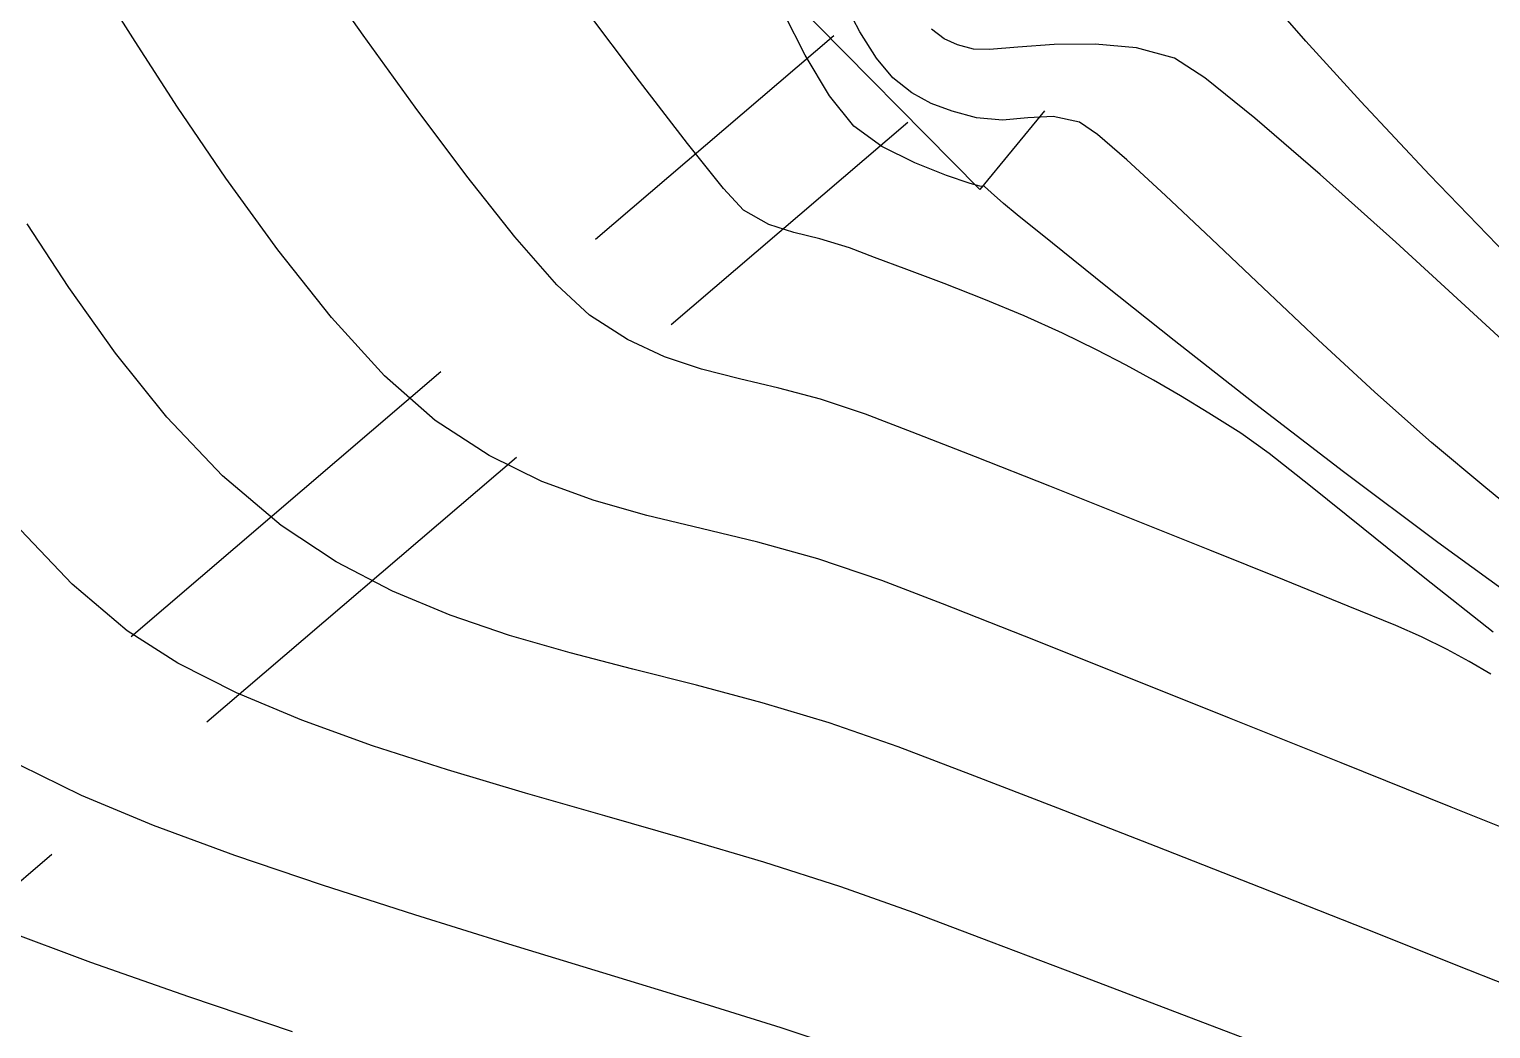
# Model space of a CAD drawing. Header units: feet. Extents: x 26064 to 27719, y 16802 to 28989.
# Drawn here: x 26273.73 to 26296.15, y 18052.13 to 18067.46 of the extents above; entities that cross this region are included whole.
import ezdxf

# ---------------------------------------------------------------- set-up
doc = ezdxf.new("R2010")
doc.units = ezdxf.units.FT
doc.header["$LTSCALE"] = 50
doc.header["$MEASUREMENT"] = 0
for name, pattern in [('HIDDEN', [0.375, 0.25, -0.125]), ('HIDDEN2', [0.1875, 0.125, -0.0625]), ('HIDN25', [0.0938, 0.0625, -0.0313])]:
    doc.linetypes.add(name, pattern=pattern)
for name, color, linetype in [('CONT-MJR', 160, 'HIDDEN'), ('CONT-MNR', 55, 'HIDN25'), ('EX-STORM DRAIN', 251, 'HIDDEN2')]:
    doc.layers.add(name, color=color, linetype=linetype)

msp = doc.modelspace()

# ---------------------------------------------------------------- linework, layer by layer
at = {"layer": 'CONT-MJR', "color": 7}
for p, q in [((26286.47622, 18067.42065, 595), (26286.25783, 18067.83281, 595)), ((26286.72721, 18067.01911, 595), (26286.47622, 18067.42065, 595)), ((26286.97788, 18066.71754, 595), (26286.72721, 18067.01911, 595)), ((26287.27127, 18066.48471, 595), (26286.97788, 18066.71754, 595)), ((26287.56815, 18066.3228, 595), (26287.27127, 18066.48471, 595)), ((26287.89178, 18066.20487, 595), (26287.56815, 18066.3228, 595)), ((26288.26547, 18066.10399, 595), (26287.89178, 18066.20487, 595)), ((26289.44126, 18066.12131, 595), (26289.05157, 18066.10297, 595)), ((26289.84364, 18066.03453, 595), (26289.44126, 18066.12131, 595)), ((26288.66336, 18066.06777, 595), (26288.26547, 18066.10399, 595)), ((26289.05157, 18066.10297, 595), (26288.66336, 18066.06777, 595)), ((26290.12235, 18065.84705, 595), (26289.84364, 18066.03453, 595)), ((26290.57245, 18065.46039, 595), (26290.12235, 18065.84705, 595)), ((26291.16483, 18064.91324, 595), (26290.57245, 18065.46039, 595)), ((26291.87036, 18064.24425, 595), (26291.16483, 18064.91324, 595)), ((26274.33606, 18063.49794, 600), (26273.69998, 18064.47582, 600)), ((26292.65995, 18063.4921, 595), (26291.87036, 18064.24425, 595)), ((26275.05435, 18062.49162, 600), (26274.33606, 18063.49794, 600)), ((26293.50448, 18062.69546, 595), (26292.65995, 18063.4921, 595)), ((26294.37483, 18061.893, 595), (26293.50448, 18062.69546, 595)), ((26275.84422, 18061.51134, 600), (26275.05435, 18062.49162, 600)), ((26295.24189, 18061.1234, 595), (26294.37483, 18061.893, 595)), ((26276.69505, 18060.61162, 600), (26275.84422, 18061.51134, 600)), ((26296.07654, 18060.42531, 595), (26295.24189, 18061.1234, 595)), ((26277.5962, 18059.84695, 600), (26276.69505, 18060.61162, 600)), ((26296.93192, 18059.72423, 595), (26296.07654, 18060.42531, 595)), ((26278.43783, 18059.29342, 600), (26277.5962, 18059.84695, 600)), ((26279.30194, 18058.84148, 600), (26278.43783, 18059.29342, 600)), ((26280.18883, 18058.4709, 600), (26279.30194, 18058.84148, 600)), ((26281.0988, 18058.16144, 600), (26280.18883, 18058.4709, 600)), ((26282.03212, 18057.89285, 600), (26281.0988, 18058.16144, 600)), ((26282.9891, 18057.64489, 600), (26282.03212, 18057.89285, 600)), ((26283.97004, 18057.39733, 600), (26282.9891, 18057.64489, 600)), ((26284.97521, 18057.12991, 600), (26283.97004, 18057.39733, 600)), ((26286.00492, 18056.82241, 600), (26284.97521, 18057.12991, 600)), ((26287.05946, 18056.45457, 600), (26286.00492, 18056.82241, 600)), ((26288.16942, 18056.03013, 600), (26287.05946, 18056.45457, 600)), ((26289.51256, 18055.51083, 600), (26288.16942, 18056.03013, 600)), ((26291.01897, 18054.92382, 600), (26289.51256, 18055.51083, 600)), ((26292.61872, 18054.29627, 600), (26291.01897, 18054.92382, 600)), ((26294.24187, 18053.65534, 600), (26292.61872, 18054.29627, 600)), ((26295.81851, 18053.02819, 600), (26294.24187, 18053.65534, 600)), ((26297.2787, 18052.44198, 600), (26295.81851, 18053.02819, 600))]:
    msp.add_line(p, q, dxfattribs=at)
at = {"layer": 'CONT-MNR', "color": 7, "extrusion": (0.817449, 0.576001, 0)}
msp.add_line((26278.8529, 18067.37031, 598), (26278.09062, 18068.45212, 598), dxfattribs=at)
at = {"layer": 'CONT-MNR', "color": 7, "extrusion": (0.846674, 0.532112, 0)}
msp.add_line((26275.35372, 18067.27447, 599), (26274.82079, 18068.12245, 599), dxfattribs=at)
at = {"layer": 'CONT-MNR', "color": 7}
for p, q in [((26293.31791, 18067.28002, 593), (26292.74915, 18067.93118, 593)), ((26283.0918, 18066.66712, 597), (26282.23786, 18067.80198, 597)), ((26276.00637, 18066.2676, 599), (26275.35372, 18067.27447, 599)), ((26287.97311, 18067.22348, 594), (26287.76767, 18067.31512, 594)), ((26294.1616, 18066.35144, 593), (26293.31791, 18067.28002, 593)), ((26286.00919, 18066.43757, 596), (26285.636, 18067.0638, 596)), ((26288.21614, 18067.15498, 594), (26287.97311, 18067.22348, 594)), ((26288.46402, 18067.15199, 594), (26288.21614, 18067.15498, 594)), ((26289.45639, 18067.22664, 594), (26288.89715, 18067.18745, 594)), ((26283.82878, 18065.70803, 597), (26283.0918, 18066.66712, 597)), ((26286.38354, 18065.97326, 596), (26286.00919, 18066.43757, 596)), ((26280.44228, 18065.20907, 598), (26279.65153, 18066.26482, 598)), ((26286.81373, 18065.66478, 596), (26286.38354, 18065.97326, 596)), ((26288.88914, 18064.61618, 596), (26288.67824, 18064.78876, 596)), ((26278.3669, 18063.03961, 599), (26277.54453, 18064.07557, 599)), ((26288.37625, 18063.32176, 597), (26287.76616, 18063.56209, 597)), ((26289.58241, 18062.79698, 597), (26288.99293, 18063.06425, 597)), ((26297.22635, 18061.86438, 594), (26295.95171, 18063.04696, 594)), ((26290.10391, 18062.54272, 597), (26289.58241, 18062.79698, 597)), ((26280.78764, 18060.92341, 599), (26279.96042, 18061.46076, 599)), ((26287.2778, 18061.27981, 598), (26286.56204, 18061.55556, 598)), ((26292.32077, 18061.26399, 597), (26291.82922, 18061.57301, 597)), ((26289.38822, 18060.44983, 598), (26288.24792, 18060.90008, 598)), ((26282.3974, 18060.22994, 599), (26281.59532, 18060.52539, 599)), ((26294.19515, 18059.80198, 597), (26293.38768, 18060.45287, 597)), ((26274.38777, 18058.94736, 601), (26273.59778, 18059.77982, 601)), ((26285.82795, 18059.33891, 599), (26284.90914, 18059.59156, 599)), ((26296.8233, 18058.5098, 596), (26295.34047, 18059.588, 596)), ((26286.81075, 18059.00507, 599), (26285.82795, 18059.33891, 599)), ((26289.0025, 18058.14855, 599), (26287.74391, 18058.64439, 599)), ((26276.01034, 18057.73425, 601), (26275.23197, 18058.23314, 601)), ((26290.49938, 18057.5532, 599), (26289.0025, 18058.14855, 599)), ((26295.82376, 18057.76361, 598), (26295.48683, 18057.94479, 598)), ((26277.91299, 18056.85989, 601), (26276.91044, 18057.27901, 601)), ((26278.99871, 18056.46936, 601), (26277.91299, 18056.85989, 601)), ((26293.85945, 18056.20653, 599), (26292.1474, 18056.89398, 599)), ((26295.54838, 18055.52648, 599), (26293.85945, 18056.20653, 599)), ((26275.63842, 18055.24828, 602), (26274.53041, 18055.70851, 602)), ((26297.12705, 18054.88948, 599), (26295.54838, 18055.52648, 599)), ((26276.88382, 18054.78772, 602), (26275.63842, 18055.24828, 602)), ((26274.676, 18053.14378, 603), (26273.3132, 18053.65475, 603)), ((26282.53328, 18052.98596, 602), (26281.09134, 18053.42597, 602)), ((26276.17734, 18052.61633, 603), (26274.676, 18053.14378, 603)), ((26283.93611, 18052.55653, 602), (26282.53328, 18052.98596, 602)), ((26285.26452, 18052.13988, 602), (26283.93611, 18052.55653, 602)), ((26292.70254, 18051.85502, 601), (26291.24061, 18052.4134, 601))]:
    msp.add_line(p, q, dxfattribs=at)
at = {"layer": 'CONT-MNR', "color": 7, "extrusion": (0.890457, 0.455066, 0)}
msp.add_line((26285.636, 18067.0638, 596), (26285.31088, 18067.69997, 596), dxfattribs=at)
at = {"layer": 'CONT-MNR', "color": 7, "extrusion": (0.60031, 0.799767, 0)}
msp.add_line((26287.76767, 18067.31512, 594), (26287.57222, 18067.46182, 594), dxfattribs=at)
at = {"layer": 'CONT-MNR', "color": 7, "extrusion": (0.810601, 0.585599, 0)}
msp.add_line((26279.65153, 18066.26482, 598), (26278.8529, 18067.37031, 598), dxfattribs=at)
at = {"layer": 'CONT-MNR', "color": 7, "extrusion": (0.081591, -0.996666, 0)}
msp.add_line((26288.89715, 18067.18745, 594), (26288.46402, 18067.15199, 594), dxfattribs=at)
at = {"layer": 'CONT-MNR', "color": 7, "extrusion": (0.01307, -0.999915, 0)}
msp.add_line((26290.08256, 18067.23482, 594), (26289.45639, 18067.22664, 594), dxfattribs=at)
at = {"layer": 'CONT-MNR', "color": 7, "extrusion": (-0.090388, -0.995907, 0)}
msp.add_line((26290.7165, 18067.17728, 594), (26290.08256, 18067.23482, 594), dxfattribs=at)
at = {"layer": 'CONT-MNR', "color": 7, "extrusion": (-0.261732, -0.965141, 0)}
msp.add_line((26291.29906, 18067.0193, 594), (26290.7165, 18067.17728, 594), dxfattribs=at)
at = {"layer": 'CONT-MNR', "color": 7, "extrusion": (-0.542327, -0.840167, 0)}
msp.add_line((26291.76632, 18066.71769, 594), (26291.29906, 18067.0193, 594), dxfattribs=at)
at = {"layer": 'CONT-MNR', "color": 7, "extrusion": (-0.626567, -0.779367, 0)}
msp.add_line((26292.53538, 18066.09941, 594), (26291.76632, 18066.71769, 594), dxfattribs=at)
at = {"layer": 'CONT-MNR', "color": 7, "extrusion": (0.730041, 0.683403, 0)}
msp.add_line((26295.21138, 18065.23002, 593), (26294.1616, 18066.35144, 593), dxfattribs=at)
at = {"layer": 'CONT-MNR', "color": 7, "extrusion": (0.82735, 0.561686, 0)}
msp.add_line((26276.74716, 18065.17644, 599), (26276.00637, 18066.2676, 599), dxfattribs=at)
at = {"layer": 'CONT-MNR', "color": 7, "extrusion": (-0.653824, -0.756647, 0)}
msp.add_line((26293.53607, 18065.2347, 594), (26292.53538, 18066.09941, 594), dxfattribs=at)
at = {"layer": 'CONT-MNR', "color": 7, "extrusion": (0.779844, 0.625974, 0)}
msp.add_line((26284.38305, 18065.01751, 597), (26283.82878, 18065.70803, 597), dxfattribs=at)
at = {"layer": 'CONT-MNR', "color": 7, "extrusion": (0.449038, 0.893513, 0)}
msp.add_line((26287.32024, 18065.41023, 596), (26286.81373, 18065.66478, 596), dxfattribs=at)
at = {"layer": 'CONT-MNR', "color": 7, "extrusion": (-0.368938, -0.929454, 0)}
msp.add_line((26287.80478, 18065.21789, 596), (26287.32024, 18065.41023, 596), dxfattribs=at)
at = {"layer": 'CONT-MNR', "color": 7, "extrusion": (-0.317195, -0.94836, 0)}
msp.add_line((26288.16906, 18065.09606, 596), (26287.80478, 18065.21789, 596), dxfattribs=at)
at = {"layer": 'CONT-MNR', "color": 7, "extrusion": (-0.667173, -0.744903, 0)}
msp.add_line((26294.69823, 18064.19381, 594), (26293.53607, 18065.2347, 594), dxfattribs=at)
at = {"layer": 'CONT-MNR', "color": 7, "extrusion": (0.719489, 0.694504, 0)}
msp.add_line((26296.39838, 18064.00032, 593), (26295.21138, 18065.23002, 593), dxfattribs=at)
at = {"layer": 'CONT-MNR', "color": 7, "extrusion": (0.809876, 0.586602, 0)}
msp.add_line((26277.54453, 18064.07557, 599), (26276.74716, 18065.17644, 599), dxfattribs=at)
at = {"layer": 'CONT-MNR', "color": 7, "extrusion": (0.783918, 0.620864, 0)}
msp.add_line((26281.18088, 18064.27649, 598), (26280.44228, 18065.20907, 598), dxfattribs=at)
at = {"layer": 'CONT-MNR', "color": 7, "extrusion": (0.732571, 0.68069, 0)}
msp.add_line((26284.68886, 18064.68839, 597), (26284.38305, 18065.01751, 597), dxfattribs=at)
at = {"layer": 'CONT-MNR', "color": 7, "extrusion": (-0.283405, -0.959, 0)}
msp.add_line((26288.31479, 18065.05299, 596), (26288.16906, 18065.09606, 596), dxfattribs=at)
at = {"layer": 'CONT-MNR', "color": 7, "extrusion": (-0.043967, -0.999033, 0)}
msp.add_line((26288.38822, 18065.04976, 596), (26288.31479, 18065.05299, 596), dxfattribs=at)
at = {"layer": 'CONT-MNR', "color": 7, "extrusion": (-0.682237, -0.731131, 0)}
msp.add_line((26288.48983, 18064.95494, 596), (26288.38822, 18065.04976, 596), dxfattribs=at)
at = {"layer": 'CONT-MNR', "color": 7, "extrusion": (-0.661489, -0.749955, 0)}
msp.add_line((26288.67824, 18064.78876, 596), (26288.48983, 18064.95494, 596), dxfattribs=at)
at = {"layer": 'CONT-MNR', "color": 7, "extrusion": (-0.496598, -0.867981, 0)}
msp.add_line((26285.07656, 18064.46658, 597), (26284.68886, 18064.68839, 597), dxfattribs=at)
at = {"layer": 'CONT-MNR', "color": 7, "extrusion": (-0.63093, -0.77584, 0)}
msp.add_line((26289.42855, 18064.17752, 596), (26288.88914, 18064.61618, 596), dxfattribs=at)
at = {"layer": 'CONT-MNR', "color": 7, "extrusion": (-0.309625, -0.950859, 0)}
msp.add_line((26285.45893, 18064.34207, 597), (26285.07656, 18064.46658, 597), dxfattribs=at)
at = {"layer": 'CONT-MNR', "color": 7, "extrusion": (-0.23361, -0.97233, 0)}
msp.add_line((26285.86238, 18064.24514, 597), (26285.45893, 18064.34207, 597), dxfattribs=at)
at = {"layer": 'CONT-MNR', "color": 7, "extrusion": (0.753475, 0.657477, 0)}
msp.add_line((26281.82308, 18063.54052, 598), (26281.18088, 18064.27649, 598), dxfattribs=at)
at = {"layer": 'CONT-MNR', "color": 7, "extrusion": (0.29472, 0.955584, 0)}
msp.add_line((26286.31332, 18064.10606, 597), (26285.86238, 18064.24514, 597), dxfattribs=at)
at = {"layer": 'CONT-MNR', "color": 7, "extrusion": (0.349164, 0.937062, 0)}
msp.add_line((26286.7009, 18063.96164, 597), (26286.31332, 18064.10606, 597), dxfattribs=at)
at = {"layer": 'CONT-MNR', "color": 7, "extrusion": (-0.627, -0.779019, 0)}
msp.add_line((26290.24752, 18063.51836, 596), (26289.42855, 18064.17752, 596), dxfattribs=at)
at = {"layer": 'CONT-MNR', "color": 7, "extrusion": (0.675029, 0.737791, 0)}
msp.add_line((26295.95171, 18063.04696, 594), (26294.69823, 18064.19381, 594), dxfattribs=at)
at = {"layer": 'CONT-MNR', "color": 7, "extrusion": (-0.347739, -0.937592, 0)}
msp.add_line((26287.19644, 18063.77785, 597), (26286.7009, 18063.96164, 597), dxfattribs=at)
at = {"layer": 'CONT-MNR', "color": 7, "extrusion": (-0.354169, -0.935181, 0)}
msp.add_line((26287.76616, 18063.56209, 597), (26287.19644, 18063.77785, 597), dxfattribs=at)
at = {"layer": 'CONT-MNR', "color": 7, "extrusion": (-0.680617, -0.73264, 0)}
msp.add_line((26282.32464, 18063.07458, 598), (26281.82308, 18063.54052, 598), dxfattribs=at)
at = {"layer": 'CONT-MNR', "color": 7, "extrusion": (-0.622148, -0.782899, 0)}
msp.add_line((26291.29714, 18062.68426, 596), (26290.24752, 18063.51836, 596), dxfattribs=at)
at = {"layer": 'CONT-MNR', "color": 7, "extrusion": (0.38532, 0.922783, 0)}
msp.add_line((26288.99293, 18063.06425, 597), (26288.37625, 18063.32176, 597), dxfattribs=at)
at = {"layer": 'CONT-MNR', "color": 7, "extrusion": (0.739592, 0.673056, 0)}
msp.add_line((26279.18272, 18062.14314, 599), (26278.3669, 18063.03961, 599), dxfattribs=at)
at = {"layer": 'CONT-MNR', "color": 7, "extrusion": (-0.537827, -0.843055, 0)}
msp.add_line((26282.90824, 18062.70227, 598), (26282.32464, 18063.07458, 598), dxfattribs=at)
at = {"layer": 'CONT-MNR', "color": 7, "extrusion": (-0.420591, -0.90725, 0)}
msp.add_line((26283.47767, 18062.43829, 598), (26282.90824, 18062.70227, 598), dxfattribs=at)
at = {"layer": 'CONT-MNR', "color": 7, "extrusion": (-0.456824, -0.889557, 0)}
msp.add_line((26290.55927, 18062.30888, 597), (26290.10391, 18062.54272, 597), dxfattribs=at)
at = {"layer": 'CONT-MNR', "color": 7, "extrusion": (0.616241, 0.787558, 0)}
msp.add_line((26292.52845, 18061.72079, 596), (26291.29714, 18062.68426, 596), dxfattribs=at)
at = {"layer": 'CONT-MNR', "color": 7, "extrusion": (-0.316557, -0.948574, 0)}
msp.add_line((26284.04578, 18062.2487, 598), (26283.47767, 18062.43829, 598), dxfattribs=at)
at = {"layer": 'CONT-MNR', "color": 7, "extrusion": (0.479517, 0.877533, 0)}
msp.add_line((26290.97855, 18062.07977, 597), (26290.55927, 18062.30888, 597), dxfattribs=at)
at = {"layer": 'CONT-MNR', "color": 7, "extrusion": (0.65954, 0.751669, 0)}
msp.add_line((26279.96042, 18061.46076, 599), (26279.18272, 18062.14314, 599), dxfattribs=at)
at = {"layer": 'CONT-MNR', "color": 7, "extrusion": (-0.249168, -0.96846, 0)}
msp.add_line((26284.62542, 18062.09957, 598), (26284.04578, 18062.2487, 598), dxfattribs=at)
at = {"layer": 'CONT-MNR', "color": 7, "extrusion": (-0.229782, -0.973242, 0)}
msp.add_line((26285.22944, 18061.95696, 598), (26284.62542, 18062.09957, 598), dxfattribs=at)
at = {"layer": 'CONT-MNR', "color": 7, "extrusion": (-0.502273, -0.864709, 0)}
msp.add_line((26291.39184, 18061.83971, 597), (26290.97855, 18062.07977, 597), dxfattribs=at)
at = {"layer": 'CONT-MNR', "color": 7, "extrusion": (-0.256286, -0.966601, 0)}
msp.add_line((26285.87069, 18061.78694, 598), (26285.22944, 18061.95696, 598), dxfattribs=at)
at = {"layer": 'CONT-MNR', "color": 7, "extrusion": (-0.31737, -0.948302, 0)}
msp.add_line((26286.56204, 18061.55556, 598), (26285.87069, 18061.78694, 598), dxfattribs=at)
at = {"layer": 'CONT-MNR', "color": 7, "extrusion": (-0.520611, -0.853794, 0)}
msp.add_line((26291.82922, 18061.57301, 597), (26291.39184, 18061.83971, 597), dxfattribs=at)
at = {"layer": 'CONT-MNR', "color": 7, "extrusion": (-0.608972, -0.793192, 0)}
msp.add_line((26293.89254, 18060.67352, 596), (26292.52845, 18061.72079, 596), dxfattribs=at)
at = {"layer": 'CONT-MNR', "color": 7, "extrusion": (0.364498, 0.931204, 0)}
msp.add_line((26288.24792, 18060.90008, 598), (26287.2778, 18061.27981, 598), dxfattribs=at)
at = {"layer": 'CONT-MNR', "color": 7, "extrusion": (-0.584221, -0.811594, 0)}
msp.add_line((26292.75169, 18060.9538, 597), (26292.32077, 18061.26399, 597), dxfattribs=at)
at = {"layer": 'CONT-MNR', "color": 7, "extrusion": (-0.442035, -0.896998, 0)}
msp.add_line((26281.59532, 18060.52539, 599), (26280.78764, 18060.92341, 599), dxfattribs=at)
at = {"layer": 'CONT-MNR', "color": 7, "extrusion": (-0.618756, -0.785583, 0)}
msp.add_line((26293.38768, 18060.45287, 597), (26292.75169, 18060.9538, 597), dxfattribs=at)
at = {"layer": 'CONT-MNR', "color": 7, "extrusion": (-0.599849, -0.800113, 0)}
msp.add_line((26295.34047, 18059.588, 596), (26293.89254, 18060.67352, 596), dxfattribs=at)
at = {"layer": 'CONT-MNR', "color": 7, "extrusion": (0.369301, 0.92931, 0)}
msp.add_line((26290.6145, 18059.96251, 598), (26289.38822, 18060.44983, 598), dxfattribs=at)
at = {"layer": 'CONT-MNR', "color": 7, "extrusion": (0.272612, 0.962124, 0)}
msp.add_line((26283.20778, 18060.00033, 599), (26282.3974, 18060.22994, 599), dxfattribs=at)
at = {"layer": 'CONT-MNR', "color": 7, "extrusion": (-0.234165, -0.972197, 0)}
msp.add_line((26284.04038, 18059.79978, 599), (26283.20778, 18060.00033, 599), dxfattribs=at)
at = {"layer": 'CONT-MNR', "color": 7, "extrusion": (0.371189, 0.928557, 0)}
msp.add_line((26291.8426, 18059.47158, 598), (26290.6145, 18059.96251, 598), dxfattribs=at)
at = {"layer": 'CONT-MNR', "color": 7, "extrusion": (-0.233078, -0.972458, 0)}
msp.add_line((26284.90914, 18059.59156, 599), (26284.04038, 18059.79978, 599), dxfattribs=at)
at = {"layer": 'CONT-MNR', "color": 7, "extrusion": (-0.626597, -0.779343, 0)}
msp.add_line((26295.14051, 18059.0419, 597), (26294.19515, 18059.80198, 597), dxfattribs=at)
at = {"layer": 'CONT-MNR', "color": 7, "extrusion": (-0.373342, -0.927694, 0)}
msp.add_line((26292.98833, 18059.01049, 598), (26291.8426, 18059.47158, 598), dxfattribs=at)
at = {"layer": 'CONT-MNR', "color": 7, "extrusion": (-0.64589, -0.763431, 0)}
msp.add_line((26275.23197, 18058.23314, 601), (26274.38777, 18058.94736, 601), dxfattribs=at)
at = {"layer": 'CONT-MNR', "color": 7, "extrusion": (-0.360522, -0.932751, 0)}
msp.add_line((26287.74391, 18058.64439, 599), (26286.81075, 18059.00507, 599), dxfattribs=at)
at = {"layer": 'CONT-MNR', "color": 7, "extrusion": (0.376378, 0.926466, 0)}
msp.add_line((26293.96749, 18058.6127, 598), (26292.98833, 18059.01049, 598), dxfattribs=at)
at = {"layer": 'CONT-MNR', "color": 7, "extrusion": (-0.619555, -0.784953, 0)}
msp.add_line((26296.19018, 18058.21341, 597), (26295.14051, 18059.0419, 597), dxfattribs=at)
at = {"layer": 'CONT-MNR', "color": 7, "extrusion": (-0.381935, -0.924189, 0)}
msp.add_line((26294.69592, 18058.31167, 598), (26293.96749, 18058.6127, 598), dxfattribs=at)
at = {"layer": 'CONT-MNR', "color": 7, "extrusion": (-0.398208, -0.917295, 0)}
msp.add_line((26295.08942, 18058.14085, 598), (26294.69592, 18058.31167, 598), dxfattribs=at)
at = {"layer": 'CONT-MNR', "color": 7, "extrusion": (0.442426, 0.896805, 0)}
msp.add_line((26295.48683, 18057.94479, 598), (26295.08942, 18058.14085, 598), dxfattribs=at)
at = {"layer": 'CONT-MNR', "color": 7, "extrusion": (-0.451327, -0.892359, 0)}
msp.add_line((26276.91044, 18057.27901, 601), (26276.01034, 18057.73425, 601), dxfattribs=at)
at = {"layer": 'CONT-MNR', "color": 7, "extrusion": (-0.507251, -0.861798, 0)}
msp.add_line((26296.15359, 18057.56947, 598), (26295.82376, 18057.76361, 598), dxfattribs=at)
at = {"layer": 'CONT-MNR', "color": 7, "extrusion": (-0.371395, -0.928475, 0)}
msp.add_line((26292.1474, 18056.89398, 599), (26290.49938, 18057.5532, 599), dxfattribs=at)
at = {"layer": 'CONT-MNR', "color": 7, "extrusion": (0.305967, 0.952042, 0)}
msp.add_line((26280.14832, 18056.0999, 601), (26278.99871, 18056.46936, 601), dxfattribs=at)
at = {"layer": 'CONT-MNR', "color": 7, "extrusion": (-0.439576, -0.898205, 0)}
msp.add_line((26274.53041, 18055.70851, 602), (26273.59509, 18056.16626, 602), dxfattribs=at)
at = {"layer": 'CONT-MNR', "color": 7, "extrusion": (-0.285619, -0.958343, 0)}
msp.add_line((26281.34255, 18055.74397, 601), (26280.14832, 18056.0999, 601), dxfattribs=at)
at = {"layer": 'CONT-MNR', "color": 7, "extrusion": (-0.275784, -0.96122, 0)}
msp.add_line((26282.56211, 18055.39407, 601), (26281.34255, 18055.74397, 601), dxfattribs=at)
at = {"layer": 'CONT-MNR', "color": 7, "extrusion": (-0.275619, -0.961267, 0)}
msp.add_line((26283.78773, 18055.04265, 601), (26282.56211, 18055.39407, 601), dxfattribs=at)
at = {"layer": 'CONT-MNR', "color": 7, "extrusion": (-0.284977, -0.958534, 0)}
msp.add_line((26285.00014, 18054.6822, 601), (26283.78773, 18055.04265, 601), dxfattribs=at)
at = {"layer": 'CONT-MNR', "color": 7, "extrusion": (-0.322245, -0.946656, 0)}
msp.add_line((26278.23131, 18054.32903, 602), (26276.88382, 18054.78772, 602), dxfattribs=at)
at = {"layer": 'CONT-MNR', "color": 7, "extrusion": (-0.30437, -0.952554, 0)}
msp.add_line((26286.18004, 18054.30518, 601), (26285.00014, 18054.6822, 601), dxfattribs=at)
at = {"layer": 'CONT-MNR', "color": 7, "extrusion": (-0.306043, -0.952018, 0)}
msp.add_line((26279.64558, 18053.87439, 602), (26278.23131, 18054.32903, 602), dxfattribs=at)
at = {"layer": 'CONT-MNR', "color": 7, "extrusion": (-0.335004, -0.942217, 0)}
msp.add_line((26287.30817, 18053.90408, 601), (26286.18004, 18054.30518, 601), dxfattribs=at)
at = {"layer": 'CONT-MNR', "color": 7, "extrusion": (-0.296239, -0.955114, 0)}
msp.add_line((26281.09134, 18053.42597, 602), (26279.64558, 18053.87439, 602), dxfattribs=at)
at = {"layer": 'CONT-MNR', "color": 7, "extrusion": (-0.354189, -0.935174, 0)}
msp.add_line((26288.4926, 18053.45549, 601), (26287.30817, 18053.90408, 601), dxfattribs=at)
at = {"layer": 'CONT-MNR', "color": 7, "extrusion": (-0.354109, -0.935204, 0)}
msp.add_line((26289.82035, 18052.95274, 601), (26288.4926, 18053.45549, 601), dxfattribs=at)
at = {"layer": 'CONT-MNR', "color": 7, "extrusion": (-0.355013, -0.934861, 0)}
msp.add_line((26291.24061, 18052.4134, 601), (26289.82035, 18052.95274, 601), dxfattribs=at)
at = {"layer": 'CONT-MNR', "color": 7, "extrusion": (-0.318309, -0.947987, 0)}
msp.add_line((26277.77247, 18052.08073, 603), (26276.17734, 18052.61633, 603), dxfattribs=at)
at = {"layer": 'CONT-MNR', "color": 7, "extrusion": (-0.313056, -0.949735, 0)}
msp.add_line((26286.48321, 18051.73817, 602), (26285.26452, 18052.13988, 602), dxfattribs=at)
at = {"layer": 'EX-STORM DRAIN', "color": 7}
for p, q in [((26225.41507, 18015.50083), (26286.07321, 18067.36381)), ((26225.41507, 18015.50083), (26286.07321, 18067.36381)), ((26226.57566, 18014.19069), (26287.21045, 18066.03371)), ((26226.57566, 18014.19069), (26287.21045, 18066.03371))]:
    msp.add_line(p, q, dxfattribs=at)
at = {"layer": 'EX-STORM DRAIN', "color": 7, "flags": 128}
msp.add_lwpolyline([(26289.89349, 18072.97096), (26292.82058, 18070.48841), (26288.3172, 18065.00168), (26284.96645, 18068.39584), (26289.89349, 18072.97096)], dxfattribs=at)
msp.add_lwpolyline([(26289.89349, 18072.97096), (26292.82058, 18070.48841), (26288.3172, 18065.00168), (26284.96645, 18068.39584), (26289.89349, 18072.97096)], dxfattribs=at)

doc.saveas('drawing.dxf')
